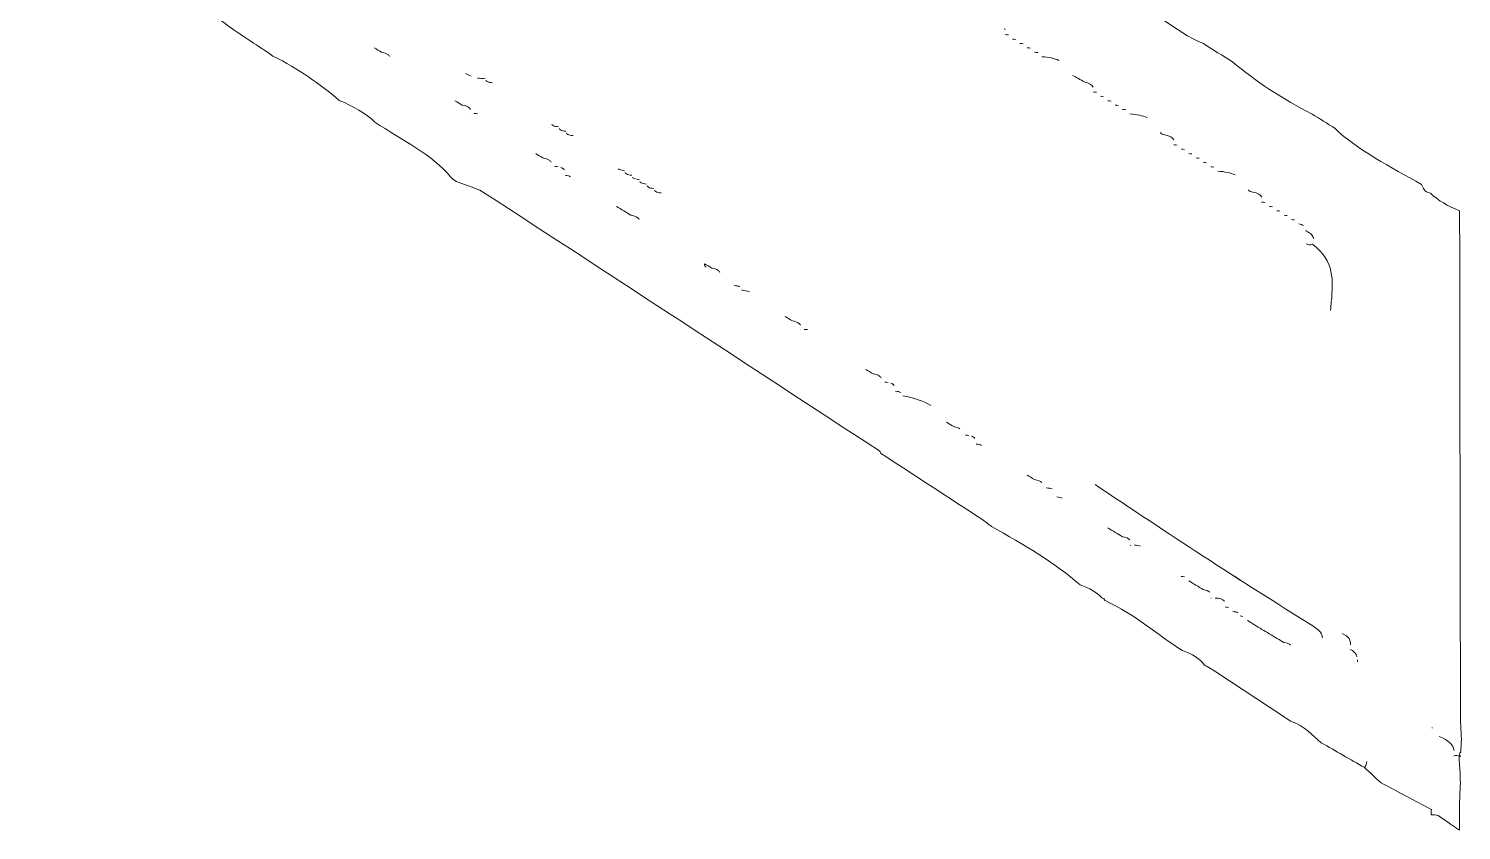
# Model space of a CAD drawing. Header units: inches. Extents: x -17.7 to 63.6, y -44.9 to 13.5.
# Drawn here: x 58.16 to 63.61, y -38.08 to -35.03 of the extents above; entities that cross this region are included whole.
import ezdxf

# ---------------------------------------------------------------- set-up
doc = ezdxf.new("R2010")
doc.units = ezdxf.units.IN
doc.header["$MEASUREMENT"] = 0
doc.layers.add('Capa 1', color=7, linetype='Continuous')

msp = doc.modelspace()

# ---------------------------------------------------------------- linework, layer by layer
at = {"layer": 'Capa 1', "lineweight": 0}
for points in [[(59.8364, -35.3565), (59.8367, -35.3567), (59.8367, -35.3567), (59.8364, -35.3565)], [(60.1436, -35.5576), (60.144, -35.5578), (60.144, -35.5578), (60.1436, -35.5576)], [(61.0934, -36.1776), (61.0937, -36.1779), (61.0937, -36.1779), (61.0934, -36.1776)], [(61.4007, -36.3788), (61.401, -36.379), (61.401, -36.379), (61.4007, -36.3788)], [(61.7079, -36.5799), (61.7083, -36.5801), (61.7083, -36.5801), (61.7079, -36.5799)], [(62.0152, -36.781), (62.0155, -36.7812), (62.0155, -36.7812), (62.0152, -36.781)], [(62.3504, -36.9988), (62.3507, -36.9991), (62.3507, -36.9991), (62.3504, -36.9988)], [(62.6577, -37.1999), (62.658, -37.2002), (62.658, -37.2002), (62.6577, -37.1999)]]:
    msp.add_lwpolyline(points, dxfattribs=at)
for points, knots in [([(63.6046, -35.7257), (63.559, -35.7086), (63.5219, -35.6862), (63.4933, -35.6589), (63.4665, -35.6539), (63.4672, -35.6386), (63.4594, -35.6264), (63.3433, -35.5583), (63.2157, -35.4966), (63.1298, -35.4119), (63.1008, -35.3938), (63.0718, -35.3757), (63.0428, -35.3577), (62.9274, -35.2993), (62.8274, -35.2324), (62.7395, -35.1589), (62.7025, -35.1359), (62.6656, -35.1128), (62.6286, -35.0898), (62.5145, -35.0404), (62.4431, -34.9675), (62.3491, -34.9071), (62.3026, -34.8786), (62.2561, -34.8501), (62.2096, -34.8216), (62.1255, -34.7656), (62.0413, -34.7095), (61.9572, -34.6534), (61.8865, -34.6216), (61.8272, -34.5838), (61.7849, -34.5368), (61.7124, -34.5038), (61.6535, -34.4628), (61.5968, -34.4206), (61.5029, -34.3794), (61.445, -34.3187), (61.368, -34.2682), (61.2993, -34.2326), (61.2292, -34.1978), (61.1809, -34.1505), (61.1048, -34.1005), (61.0287, -34.0505), (60.9526, -34.0004), (60.8896, -33.9763), (60.8428, -33.9437), (60.8119, -33.9028), (60.7191, -33.846), (60.6264, -33.7891), (60.5336, -33.7323), (60.4962, -33.7051), (60.4587, -33.678), (60.4213, -33.6508), (60.1002, -33.4438), (59.7791, -33.2368), (59.4578, -33.0299), (59.1628, -32.8398), (58.868, -32.6496), (58.5718, -32.4602), (58.5308, -32.434), (58.489, -32.4089), (58.4643, -32.3755), (58.3701, -32.3204), (58.276, -32.2653), (58.1819, -32.2102), (58.1086, -32.1505), (58.0945, -32.2239), (58.051, -32.2313), (58.0556, -32.2347), (58.0574, -32.2385), (58.0563, -32.2429), (58.0013, -32.2536), (57.9665, -32.2784), (57.935, -32.3055), (57.935, -32.3055), (57.935, -32.3055), (57.935, -32.3055), (57.9083, -32.3212), (57.8816, -32.3369), (57.8549, -32.3526), (57.8384, -32.3602), (57.8218, -32.3678), (57.8053, -32.3754), (57.7736, -32.402), (57.7419, -32.4286), (57.7102, -32.4552), (57.7566, -32.478), (57.8024, -32.5011), (57.8495, -32.5234), (57.8024, -32.5011), (57.7566, -32.478), (57.7102, -32.4552), (57.6844, -32.4673), (57.6586, -32.4795), (57.6327, -32.4916), (57.5573, -32.5417), (57.4819, -32.5917), (57.4064, -32.6418), (57.3416, -32.682), (57.2769, -32.7223), (57.2121, -32.7626), (57.1457, -32.8059), (57.0992, -32.86), (57.0158, -32.8942), (56.9518, -32.9336), (56.8878, -32.9731), (56.8238, -33.0125), (56.79, -33.0621), (56.7193, -33.0923), (56.657, -33.1269), (56.5629, -33.1887), (56.4688, -33.2505), (56.3747, -33.3124), (56.3457, -33.3394), (56.3097, -33.3624), (56.2639, -33.3795), (56.1706, -33.4523), (56.0727, -33.5225), (55.9553, -33.582), (55.9553, -33.582), (55.957, -33.5811), (55.957, -33.5811), (55.9474, -33.5866), (55.9377, -33.5921), (55.9281, -33.5976), (55.9107, -33.6089), (55.8933, -33.6201), (55.8759, -33.6313), (55.7755, -33.712), (55.6614, -33.7851), (55.5361, -33.8519), (55.5251, -33.862), (55.5141, -33.8721), (55.5031, -33.8822), (55.3735, -33.9656), (55.2438, -34.049), (55.1142, -34.1325), (54.981, -34.2198), (54.8478, -34.3071), (54.7146, -34.3945), (54.318, -34.651), (53.9197, -34.9067), (53.5258, -35.1647), (53.3978, -35.2486), (53.2754, -35.3354), (53.1345, -35.4118), (53.1244, -35.4417), (53.0876, -35.4587), (53.0494, -35.475), (53.0199, -35.4967), (52.9904, -35.5183), (52.9609, -35.54), (52.8805, -35.5674), (52.8544, -35.6238), (52.7867, -35.658), (52.7363, -35.6941), (52.6445, -35.7138), (52.6574, -35.7751), (52.6589, -35.8002), (52.6604, -35.8254), (52.6619, -35.8505), (52.6604, -35.9061), (52.6578, -35.9618), (52.6577, -36.0174), (52.6562, -36.635), (52.6551, -37.2526), (52.6539, -37.8702), (52.6544, -37.8814), (52.6548, -37.8926), (52.6553, -37.9039), (52.6575, -37.9123), (52.6597, -37.9207), (52.6619, -37.9291), (52.6702, -37.9289), (52.677, -37.9307), (52.6824, -37.9345), (52.6824, -37.9345), (52.6824, -37.9345), (52.6824, -37.9345), (52.677, -37.9307), (52.6702, -37.9289), (52.6619, -37.9292), (52.6622, -37.9536), (52.6625, -37.978), (52.6627, -38.0024), (52.6642, -38.0151), (52.6656, -38.0278), (52.6671, -38.0405), (52.6908, -38.0335), (52.6893, -38.0204), (52.6896, -38.0077), (52.6897, -38.0077), (52.6903, -38.0067), (52.6903, -38.0067), (52.7652, -37.9942), (52.8064, -37.9573), (52.8539, -37.9251), (52.8539, -37.9251), (52.8539, -37.9251), (52.8539, -37.9251), (52.887, -37.9062), (52.9201, -37.8873), (52.9535, -37.8684), (52.9757, -37.8526), (52.9981, -37.8367), (53.0205, -37.8208), (53.0241, -37.8113), (53.0273, -37.8017), (53.0303, -37.7921), (53.0273, -37.8017), (53.0241, -37.8113), (53.0205, -37.8208), (53.0596, -37.8033), (53.1091, -37.7906), (53.1049, -37.7535), (53.212, -37.692), (53.3229, -37.6326), (53.4255, -37.5685), (53.6469, -37.4302), (53.8641, -37.2895), (54.083, -37.1498), (54.1378, -37.1047), (54.2044, -37.0663), (54.2754, -37.0305), (54.3416, -36.9865), (54.4078, -36.9425), (54.4741, -36.8984), (54.5475, -36.8532), (54.6209, -36.8079), (54.6943, -36.7626), (54.7513, -36.7243), (54.8083, -36.686), (54.8653, -36.6477), (54.9381, -36.5909), (55.0242, -36.5418), (55.1133, -36.4945), (55.162, -36.4617), (55.2107, -36.429), (55.2594, -36.3962), (55.3392, -36.3331), (55.4348, -36.2792), (55.5323, -36.2263), (55.5701, -36.1935), (55.6157, -36.1653), (55.6697, -36.142), (55.7432, -36.0695), (55.8494, -36.015), (55.9513, -35.9582), (55.9878, -35.9356), (56.0243, -35.9131), (56.0608, -35.8906), (56.1505, -35.8163), (56.2534, -35.7495), (56.3717, -35.6912), (56.3898, -35.6689), (56.4187, -35.6528), (56.4535, -35.6401), (56.5531, -35.5605), (56.6637, -35.487), (56.7893, -35.4219), (56.8077, -35.4108), (56.8262, -35.3998), (56.8446, -35.3887), (56.9526, -35.3031), (57.0722, -35.224), (57.2097, -35.155), (57.2183, -35.1491), (57.227, -35.1432), (57.2357, -35.1373), (57.3614, -35.0509), (57.4801, -34.9605), (57.6268, -34.8859), (57.7305, -34.8133), (57.8343, -34.7407), (57.9381, -34.6681), (57.8991, -34.6138), (57.8289, -34.5798), (57.7489, -34.5775), (57.8289, -34.5798), (57.8991, -34.6138), (57.9381, -34.6681), (57.9561, -34.6584), (57.9741, -34.6488), (57.9921, -34.6391), (58, -34.6365), (58.0085, -34.6352), (58.0176, -34.6352), (58.0204, -34.6302), (58.0224, -34.6252), (58.0237, -34.6201), (58.032, -34.6149), (58.0403, -34.6097), (58.0486, -34.6045), (58.054, -34.5985), (58.0594, -34.5924), (58.0648, -34.5864), (58.0648, -34.5864), (58.0648, -34.5864), (58.0648, -34.5864), (58.0594, -34.5924), (58.054, -34.5985), (58.0486, -34.6045), (58.0574, -34.6027), (58.0662, -34.6009), (58.0751, -34.599), (58.0743, -34.5941), (58.0751, -34.5893), (58.0774, -34.5845), (58.0774, -34.5845), (58.0729, -34.5852), (58.0692, -34.5857), (58.0692, -34.5857), (58.0774, -34.5845), (58.0774, -34.5845), (58.0951, -34.5736), (58.1128, -34.5628), (58.1305, -34.5519), (58.2247, -34.5219), (58.2244, -34.5844), (58.269, -34.6029), (58.2704, -34.6083), (58.2722, -34.6137), (58.2744, -34.619), (58.2927, -34.6252), (58.3109, -34.6313), (58.3292, -34.6375), (58.3849, -34.6757), (58.4406, -34.7139), (58.4964, -34.7522), (58.5685, -34.7821), (58.6236, -34.821), (58.6649, -34.8672), (58.7581, -34.9144), (58.844, -34.9659), (58.9172, -35.0246), (58.9734, -35.0621), (59.0296, -35.0996), (59.0858, -35.137), (59.183, -35.1862), (59.2653, -35.2433), (59.3377, -35.3058), (59.3919, -35.3282), (59.439, -35.3549), (59.4742, -35.3886), (59.5742, -35.4559), (59.6945, -35.5121), (59.7617, -35.5973), (59.782, -35.623), (59.8522, -35.6327), (59.8881, -35.6561), (60.3916, -35.9834), (60.8932, -36.3117), (61.395, -36.6399), (61.3978, -36.6418), (61.3979, -36.6452), (61.3993, -36.6478), (61.528, -36.7318), (61.6568, -36.8157), (61.7855, -36.8996), (61.7977, -36.9088), (61.8099, -36.918), (61.8221, -36.9272), (61.9441, -36.9959), (62.0639, -37.0659), (62.1591, -37.1493), (62.1953, -37.1607), (62.2227, -37.1774), (62.2418, -37.1991), (62.2483, -37.1994), (62.2516, -37.2015), (62.2516, -37.2055), (62.2516, -37.2055), (62.2554, -37.2094), (62.2554, -37.2094), (62.3708, -37.2628), (62.4494, -37.3367), (62.5489, -37.3991), (62.5853, -37.4124), (62.6157, -37.4291), (62.6321, -37.4535), (62.6399, -37.4581), (62.6477, -37.4626), (62.6555, -37.4672), (62.6555, -37.4672), (62.6588, -37.4694), (62.6588, -37.4694), (62.7513, -37.5302), (62.8437, -37.5911), (62.9362, -37.6519), (62.9362, -37.6519), (62.9386, -37.6534), (62.9386, -37.6534), (62.9459, -37.6582), (62.9532, -37.663), (62.9606, -37.6678), (63.0172, -37.6862), (63.0402, -37.7219), (63.0777, -37.7501), (63.1326, -37.7816), (63.1876, -37.8131), (63.2426, -37.8445), (63.2474, -37.8368), (63.25, -37.8292), (63.2512, -37.8216), (63.25, -37.8292), (63.2474, -37.8368), (63.2426, -37.8445), (63.2636, -37.864), (63.2846, -37.8835), (63.3056, -37.903), (63.3694, -37.9367), (63.4331, -37.9703), (63.4968, -38.004), (63.4968, -38.004), (63.497, -38.0042), (63.497, -38.0042), (63.4966, -38.0108), (63.4962, -38.0175), (63.4958, -38.0242), (63.5049, -38.0243), (63.5138, -38.0253), (63.5224, -38.027), (63.5469, -38.0438), (63.5713, -38.0605), (63.6046, -38.0833), (63.6046, -38.0387), (63.6046, -38.0054), (63.6046, -37.972), (63.6055, -37.9493), (63.6064, -37.9265), (63.6073, -37.9038), (63.6067, -37.8866), (63.6061, -37.8694), (63.6056, -37.8522), (63.6056, -37.8522), (63.6056, -37.8522), (63.6056, -37.8522), (63.6044, -37.8344), (63.6032, -37.8167), (63.602, -37.799), (63.6019, -37.799), (63.6078, -37.8021), (63.6078, -37.8021), (63.6027, -37.7968), (63.603, -37.7915), (63.6089, -37.7864), (63.6096, -37.7696), (63.6104, -37.7529), (63.6111, -37.7361), (63.6099, -37.7026), (63.6078, -37.6692), (63.6077, -37.6357), (63.6065, -36.999), (63.6056, -36.3624), (63.6046, -35.7257)], [0, 0, 0, 0, 1, 1, 1, 2, 2, 2, 3, 3, 3, 4, 4, 4, 5, 5, 5, 6, 6, 6, 7, 7, 7, 8, 8, 8, 9, 9, 9, 10, 10, 10, 11, 11, 11, 12, 12, 12, 13, 13, 13, 14, 14, 14, 15, 15, 15, 16, 16, 16, 17, 17, 17, 18, 18, 18, 19, 19, 19, 20, 20, 20, 21, 21, 21, 22, 22, 22, 23, 23, 23, 24, 24, 24, 25, 25, 25, 26, 26, 26, 27, 27, 27, 28, 28, 28, 29, 29, 29, 30, 30, 30, 31, 31, 31, 32, 32, 32, 33, 33, 33, 34, 34, 34, 35, 35, 35, 36, 36, 36, 37, 37, 37, 38, 38, 38, 39, 39, 39, 40, 40, 40, 41, 41, 41, 42, 42, 42, 43, 43, 43, 44, 44, 44, 45, 45, 45, 46, 46, 46, 47, 47, 47, 48, 48, 48, 49, 49, 49, 50, 50, 50, 51, 51, 51, 52, 52, 52, 53, 53, 53, 54, 54, 54, 55, 55, 55, 56, 56, 56, 57, 57, 57, 58, 58, 58, 59, 59, 59, 60, 60, 60, 61, 61, 61, 62, 62, 62, 63, 63, 63, 64, 64, 64, 65, 65, 65, 66, 66, 66, 67, 67, 67, 68, 68, 68, 69, 69, 69, 70, 70, 70, 71, 71, 71, 72, 72, 72, 73, 73, 73, 74, 74, 74, 75, 75, 75, 76, 76, 76, 77, 77, 77, 78, 78, 78, 79, 79, 79, 80, 80, 80, 81, 81, 81, 82, 82, 82, 83, 83, 83, 84, 84, 84, 85, 85, 85, 86, 86, 86, 87, 87, 87, 88, 88, 88, 89, 89, 89, 90, 90, 90, 91, 91, 91, 92, 92, 92, 93, 93, 93, 94, 94, 94, 95, 95, 95, 96, 96, 96, 97, 97, 97, 98, 98, 98, 99, 99, 99, 100, 100, 100, 101, 101, 101, 102, 102, 102, 103, 103, 103, 104, 104, 104, 105, 105, 105, 106, 106, 106, 107, 107, 107, 108, 108, 108, 109, 109, 109, 110, 110, 110, 111, 111, 111, 112, 112, 112, 113, 113, 113, 114, 114, 114, 115, 115, 115, 116, 116, 116, 117, 117, 117, 118, 118, 118, 119, 119, 119, 120, 120, 120, 121, 121, 121, 122, 122, 122, 123, 123, 123, 124, 124, 124, 125, 125, 125, 126, 126, 126, 127, 127, 127, 128, 128, 128, 129, 129, 129, 130, 130, 130, 131, 131, 131, 132, 132, 132, 133, 133, 133, 134, 134, 134, 135, 135, 135, 136, 136, 136, 137, 137, 137, 138, 138, 138, 139, 139, 139, 140, 140, 140, 141, 141, 141, 142, 142, 142, 143, 143, 143, 144, 144, 144, 145, 145, 145, 146, 146, 146, 147, 147, 147, 148, 148, 148, 149, 149, 149, 150, 150, 150, 151, 151, 151, 151]), ([(61.8708, -35.0335), (61.8718, -35.0348), (61.8728, -35.0361), (61.8735, -35.0374), (61.8728, -35.0361), (61.8718, -35.0348), (61.8708, -35.0335)], [0, 0, 0, 0, 1, 1, 1, 2, 2, 2, 2]), ([(61.8744, -35.0556), (61.8744, -35.0556), (61.8742, -35.0555), (61.8742, -35.0555), (61.8742, -35.0555), (61.8744, -35.0556), (61.8744, -35.0556), (61.8788, -35.0558), (61.8827, -35.0562), (61.8861, -35.057), (61.8827, -35.0562), (61.8788, -35.0558), (61.8744, -35.0556)], [0, 0, 0, 0, 1, 1, 1, 2, 2, 2, 3, 3, 3, 4, 4, 4, 4]), ([(61.9024, -35.0724), (61.9024, -35.0724), (61.9024, -35.0724), (61.9024, -35.0724), (61.9068, -35.0726), (61.9107, -35.073), (61.914, -35.0738), (61.9107, -35.073), (61.9068, -35.0726), (61.9024, -35.0724)], [0, 0, 0, 0, 1, 1, 1, 2, 2, 2, 3, 3, 3, 3]), ([(59.4994, -35.1227), (59.4994, -35.1227), (59.4994, -35.1227), (59.4994, -35.1227), (59.4994, -35.1227), (59.4994, -35.1227), (59.4994, -35.1227), (59.4901, -35.1171), (59.4809, -35.1116), (59.4716, -35.106), (59.4716, -35.106), (59.4716, -35.106), (59.4716, -35.106), (59.4809, -35.1116), (59.4901, -35.1171), (59.4994, -35.1227), (59.5099, -35.1245), (59.5177, -35.1272), (59.5229, -35.1308), (59.5265, -35.1332), (59.5289, -35.1359), (59.5302, -35.139), (59.5289, -35.1359), (59.5265, -35.1332), (59.5229, -35.1308), (59.5177, -35.1272), (59.5099, -35.1245), (59.4994, -35.1227)], [0, 0, 0, 0, 1, 1, 1, 2, 2, 2, 3, 3, 3, 4, 4, 4, 5, 5, 5, 6, 6, 6, 7, 7, 7, 8, 8, 8, 9, 9, 9, 9]), ([(61.9303, -35.0892), (61.9303, -35.0892), (61.9303, -35.0892), (61.9303, -35.0892), (61.9347, -35.0893), (61.9386, -35.0898), (61.942, -35.0905), (61.9386, -35.0898), (61.9347, -35.0893), (61.9303, -35.0892)], [0, 0, 0, 0, 1, 1, 1, 2, 2, 2, 3, 3, 3, 3]), ([(61.9582, -35.1059), (61.9582, -35.1059), (61.9582, -35.1059), (61.9582, -35.1059), (61.9626, -35.1061), (61.9665, -35.1065), (61.9699, -35.1073), (61.9665, -35.1065), (61.9626, -35.1061), (61.9582, -35.1059)], [0, 0, 0, 0, 1, 1, 1, 2, 2, 2, 3, 3, 3, 3]), ([(61.9862, -35.1227), (61.9862, -35.1227), (61.9862, -35.1227), (61.9862, -35.1227), (61.9906, -35.1228), (61.9945, -35.1233), (61.9978, -35.124), (61.9945, -35.1233), (61.9906, -35.1228), (61.9862, -35.1227)], [0, 0, 0, 0, 1, 1, 1, 2, 2, 2, 3, 3, 3, 3]), ([(62.0138, -35.1395), (62.0138, -35.1395), (62.0138, -35.1395), (62.0138, -35.1395), (62.041, -35.141), (62.0622, -35.1459), (62.0789, -35.1536), (62.0622, -35.1459), (62.041, -35.141), (62.0138, -35.1395)], [0, 0, 0, 0, 1, 1, 1, 2, 2, 2, 3, 3, 3, 3]), ([(59.84, -35.2139), (59.8327, -35.2108), (59.8259, -35.2071), (59.8195, -35.2032), (59.8259, -35.2071), (59.8327, -35.2108), (59.84, -35.2139)], [0, 0, 0, 0, 1, 1, 1, 2, 2, 2, 2]), ([(59.8642, -35.2208), (59.873, -35.2222), (59.8828, -35.2227), (59.8937, -35.2217), (59.8937, -35.2217), (59.8937, -35.2217), (59.8937, -35.2217), (59.8828, -35.2227), (59.873, -35.2222), (59.8642, -35.2208)], [0, 0, 0, 0, 1, 1, 1, 2, 2, 2, 3, 3, 3, 3]), ([(59.9098, -35.2372), (59.9132, -35.238), (59.9171, -35.2385), (59.9215, -35.2386), (59.9215, -35.2386), (59.9217, -35.2385), (59.9217, -35.2385), (59.9217, -35.2385), (59.9215, -35.2386), (59.9215, -35.2386), (59.9171, -35.2385), (59.9132, -35.238), (59.9098, -35.2372), (59.903, -35.2357), (59.8983, -35.2329), (59.8958, -35.2288), (59.8983, -35.2329), (59.903, -35.2357), (59.9098, -35.2372)], [0, 0, 0, 0, 1, 1, 1, 2, 2, 2, 3, 3, 3, 4, 4, 4, 5, 5, 5, 6, 6, 6, 6]), ([(62.1752, -35.2356), (62.1603, -35.2272), (62.1454, -35.2189), (62.1306, -35.2106), (62.1454, -35.2189), (62.1603, -35.2272), (62.1752, -35.2355), (62.1934, -35.2398), (62.2043, -35.2465), (62.2087, -35.2553), (62.2043, -35.2465), (62.1934, -35.2399), (62.1752, -35.2356)], [0, 0, 0, 0, 1, 1, 1, 2, 2, 2, 3, 3, 3, 4, 4, 4, 4]), ([(62.2096, -35.2735), (62.2096, -35.2735), (62.2094, -35.2734), (62.2094, -35.2734), (62.2094, -35.2734), (62.2096, -35.2735), (62.2096, -35.2735), (62.214, -35.2736), (62.2179, -35.2741), (62.2213, -35.2749), (62.2179, -35.2741), (62.214, -35.2736), (62.2096, -35.2735)], [0, 0, 0, 0, 1, 1, 1, 2, 2, 2, 3, 3, 3, 4, 4, 4, 4]), ([(62.2376, -35.2903), (62.2376, -35.2903), (62.2376, -35.2903), (62.2376, -35.2903), (62.2413, -35.2904), (62.2446, -35.2909), (62.2476, -35.2914), (62.2446, -35.2909), (62.2413, -35.2904), (62.2376, -35.2903)], [0, 0, 0, 0, 1, 1, 1, 2, 2, 2, 3, 3, 3, 3]), ([(59.8066, -35.3238), (59.8066, -35.3238), (59.8066, -35.3238), (59.8066, -35.3238), (59.8066, -35.3238), (59.8066, -35.3238), (59.8066, -35.3238), (59.7974, -35.3182), (59.7881, -35.3127), (59.7789, -35.3071), (59.7789, -35.3071), (59.7789, -35.3071), (59.7789, -35.3071), (59.7881, -35.3127), (59.7974, -35.3182), (59.8066, -35.3238), (59.8171, -35.3256), (59.8249, -35.3283), (59.8302, -35.3319), (59.8337, -35.3343), (59.8361, -35.337), (59.8375, -35.3401), (59.8361, -35.337), (59.8337, -35.3343), (59.8302, -35.3319), (59.8249, -35.3283), (59.8171, -35.3256), (59.8066, -35.3238)], [0, 0, 0, 0, 1, 1, 1, 2, 2, 2, 3, 3, 3, 4, 4, 4, 5, 5, 5, 6, 6, 6, 7, 7, 7, 8, 8, 8, 9, 9, 9, 9]), ([(62.2655, -35.307), (62.2655, -35.307), (62.2655, -35.307), (62.2655, -35.307), (62.2699, -35.3072), (62.2738, -35.3076), (62.2772, -35.3084), (62.2738, -35.3076), (62.2699, -35.3072), (62.2655, -35.307)], [0, 0, 0, 0, 1, 1, 1, 2, 2, 2, 3, 3, 3, 3]), ([(62.2934, -35.3238), (62.2934, -35.3238), (62.2934, -35.3238), (62.2934, -35.3238), (62.2978, -35.3239), (62.3017, -35.3244), (62.3051, -35.3252), (62.3017, -35.3244), (62.2978, -35.3239), (62.2934, -35.3238)], [0, 0, 0, 0, 1, 1, 1, 2, 2, 2, 3, 3, 3, 3]), ([(62.3214, -35.3406), (62.3214, -35.3406), (62.3214, -35.3406), (62.3214, -35.3406), (62.3258, -35.3407), (62.3297, -35.3411), (62.333, -35.3419), (62.3297, -35.3411), (62.3258, -35.3407), (62.3214, -35.3406)], [0, 0, 0, 0, 1, 1, 1, 2, 2, 2, 3, 3, 3, 3]), ([(59.8643, -35.357), (59.8606, -35.3565), (59.8565, -35.3561), (59.8519, -35.3561), (59.8565, -35.3561), (59.8606, -35.3565), (59.8643, -35.357)], [0, 0, 0, 0, 1, 1, 1, 2, 2, 2, 2]), ([(60.1612, -35.4048), (60.1645, -35.4056), (60.1684, -35.4061), (60.1728, -35.4062), (60.1728, -35.4062), (60.1728, -35.4062), (60.1728, -35.4062), (60.1684, -35.4061), (60.1645, -35.4056), (60.1612, -35.4048), (60.1544, -35.4033), (60.1497, -35.4005), (60.1472, -35.3964), (60.1497, -35.4005), (60.1544, -35.4033), (60.1612, -35.4048)], [0, 0, 0, 0, 1, 1, 1, 2, 2, 2, 3, 3, 3, 4, 4, 4, 5, 5, 5, 5]), ([(62.349, -35.3574), (62.349, -35.3574), (62.349, -35.3574), (62.349, -35.3574), (62.3762, -35.3589), (62.3974, -35.3638), (62.4141, -35.3714), (62.3974, -35.3638), (62.3762, -35.3589), (62.349, -35.3574)], [0, 0, 0, 0, 1, 1, 1, 2, 2, 2, 3, 3, 3, 3]), ([(60.1891, -35.4216), (60.1823, -35.42), (60.1777, -35.4172), (60.1751, -35.4132), (60.1777, -35.4172), (60.1823, -35.42), (60.1891, -35.4216), (60.1925, -35.4224), (60.1964, -35.4228), (60.2007, -35.423), (60.2007, -35.423), (60.2007, -35.423), (60.2007, -35.423), (60.1964, -35.4228), (60.1925, -35.4224), (60.1891, -35.4216)], [0, 0, 0, 0, 1, 1, 1, 2, 2, 2, 3, 3, 3, 4, 4, 4, 5, 5, 5, 5]), ([(60.217, -35.4384), (60.2204, -35.4391), (60.2243, -35.4396), (60.2288, -35.4397), (60.2288, -35.4397), (60.2289, -35.4396), (60.2289, -35.4396), (60.2289, -35.4396), (60.2288, -35.4397), (60.2288, -35.4397), (60.2243, -35.4396), (60.2204, -35.4391), (60.217, -35.4384), (60.2103, -35.4368), (60.2056, -35.434), (60.203, -35.4299), (60.2056, -35.434), (60.2103, -35.4368), (60.217, -35.4384)], [0, 0, 0, 0, 1, 1, 1, 2, 2, 2, 3, 3, 3, 4, 4, 4, 5, 5, 5, 6, 6, 6, 6]), ([(62.4825, -35.4367), (62.4741, -35.4359), (62.4685, -35.4332), (62.4658, -35.4285), (62.4685, -35.4332), (62.4741, -35.4359), (62.4824, -35.4367), (62.5006, -35.4409), (62.5116, -35.4476), (62.5159, -35.4564), (62.5116, -35.4476), (62.5006, -35.441), (62.4825, -35.4367)], [0, 0, 0, 0, 1, 1, 1, 2, 2, 2, 3, 3, 3, 4, 4, 4, 4]), ([(60.1139, -35.5249), (60.1139, -35.5249), (60.1139, -35.5249), (60.1139, -35.5249), (60.1139, -35.5249), (60.1139, -35.5249), (60.1139, -35.5249), (60.1046, -35.5193), (60.0954, -35.5138), (60.0862, -35.5082), (60.0862, -35.5082), (60.0862, -35.5082), (60.0862, -35.5082), (60.0862, -35.5082), (60.0862, -35.5082), (60.0862, -35.5082), (60.0954, -35.5138), (60.1046, -35.5193), (60.1139, -35.5249), (60.1244, -35.5267), (60.1322, -35.5294), (60.1375, -35.533), (60.141, -35.5354), (60.1434, -35.5381), (60.1447, -35.5413), (60.1434, -35.5381), (60.141, -35.5354), (60.1375, -35.533), (60.1322, -35.5294), (60.1244, -35.5267), (60.1139, -35.5249)], [0, 0, 0, 0, 1, 1, 1, 2, 2, 2, 3, 3, 3, 4, 4, 4, 5, 5, 5, 6, 6, 6, 7, 7, 7, 8, 8, 8, 9, 9, 9, 10, 10, 10, 10]), ([(62.5168, -35.4746), (62.5168, -35.4746), (62.5167, -35.4745), (62.5167, -35.4745), (62.5167, -35.4745), (62.5168, -35.4746), (62.5168, -35.4746), (62.5213, -35.4748), (62.5252, -35.4752), (62.5286, -35.476), (62.5252, -35.4752), (62.5213, -35.4748), (62.5168, -35.4746)], [0, 0, 0, 0, 1, 1, 1, 2, 2, 2, 3, 3, 3, 4, 4, 4, 4]), ([(62.5449, -35.4914), (62.5449, -35.4914), (62.5449, -35.4914), (62.5449, -35.4914), (62.5492, -35.4915), (62.5531, -35.492), (62.5565, -35.4927), (62.5531, -35.492), (62.5492, -35.4915), (62.5449, -35.4914)], [0, 0, 0, 0, 1, 1, 1, 2, 2, 2, 3, 3, 3, 3]), ([(62.5728, -35.5081), (62.5728, -35.5081), (62.5728, -35.5081), (62.5728, -35.5081), (62.5772, -35.5083), (62.5811, -35.5087), (62.5844, -35.5095), (62.5811, -35.5087), (62.5772, -35.5083), (62.5728, -35.5081)], [0, 0, 0, 0, 1, 1, 1, 2, 2, 2, 3, 3, 3, 3]), ([(60.1716, -35.5582), (60.1679, -35.5576), (60.1637, -35.5573), (60.1591, -35.5572), (60.1637, -35.5573), (60.1679, -35.5576), (60.1716, -35.5582)], [0, 0, 0, 0, 1, 1, 1, 2, 2, 2, 2]), ([(60.1946, -35.5695), (60.1917, -35.5657), (60.1874, -35.5627), (60.1816, -35.5606), (60.1874, -35.5627), (60.1917, -35.5657), (60.1946, -35.5695)], [0, 0, 0, 0, 1, 1, 1, 2, 2, 2, 2]), ([(60.4242, -35.5739), (60.4242, -35.5739), (60.4242, -35.5739), (60.4242, -35.5739), (60.4131, -35.5722), (60.4051, -35.5696), (60.3999, -35.566), (60.4051, -35.5696), (60.4131, -35.5722), (60.4242, -35.5739)], [0, 0, 0, 0, 1, 1, 1, 2, 2, 2, 3, 3, 3, 3]), ([(62.6007, -35.5249), (62.6007, -35.5249), (62.6007, -35.5249), (62.6007, -35.5249), (62.6051, -35.525), (62.609, -35.5255), (62.6124, -35.5263), (62.609, -35.5255), (62.6051, -35.525), (62.6007, -35.5249)], [0, 0, 0, 0, 1, 1, 1, 2, 2, 2, 3, 3, 3, 3]), ([(62.6286, -35.5417), (62.6286, -35.5417), (62.6286, -35.5417), (62.6286, -35.5417), (62.633, -35.5418), (62.6369, -35.5423), (62.6403, -35.543), (62.6369, -35.5423), (62.633, -35.5418), (62.6286, -35.5417)], [0, 0, 0, 0, 1, 1, 1, 2, 2, 2, 3, 3, 3, 3]), ([(62.6566, -35.5584), (62.6566, -35.5584), (62.6566, -35.5584), (62.6566, -35.5584), (62.661, -35.5586), (62.6649, -35.559), (62.6682, -35.5598), (62.6649, -35.559), (62.661, -35.5586), (62.6566, -35.5584)], [0, 0, 0, 0, 1, 1, 1, 2, 2, 2, 3, 3, 3, 3]), ([(60.1992, -35.5914), (60.2079, -35.5918), (60.2146, -35.5934), (60.2193, -35.5962), (60.2146, -35.5934), (60.2079, -35.5918), (60.1992, -35.5915), (60.1992, -35.5914), (60.1992, -35.5915), (60.1992, -35.5914)], [0, 0, 0, 0, 1, 1, 1, 2, 2, 2, 3, 3, 3, 3]), ([(60.4405, -35.5892), (60.4439, -35.59), (60.4478, -35.5904), (60.4522, -35.5905), (60.4522, -35.5905), (60.4522, -35.5905), (60.4522, -35.5905), (60.4478, -35.5904), (60.4439, -35.59), (60.4405, -35.5892), (60.4337, -35.5876), (60.4291, -35.5848), (60.4265, -35.5808), (60.4291, -35.5848), (60.4337, -35.5876), (60.4405, -35.5892)], [0, 0, 0, 0, 1, 1, 1, 2, 2, 2, 3, 3, 3, 4, 4, 4, 5, 5, 5, 5]), ([(60.4657, -35.6049), (60.4606, -35.6033), (60.4566, -35.601), (60.4544, -35.5975), (60.4566, -35.601), (60.4606, -35.6033), (60.4657, -35.6049)], [0, 0, 0, 0, 1, 1, 1, 2, 2, 2, 2]), ([(60.4801, -35.6073), (60.4801, -35.6073), (60.4801, -35.6073), (60.4801, -35.6073), (60.4763, -35.6072), (60.4731, -35.6067), (60.4701, -35.6061), (60.4731, -35.6067), (60.4763, -35.6072), (60.4801, -35.6073)], [0, 0, 0, 0, 1, 1, 1, 2, 2, 2, 3, 3, 3, 3]), ([(60.4964, -35.6227), (60.4997, -35.6235), (60.5036, -35.6239), (60.508, -35.6241), (60.508, -35.6241), (60.508, -35.6241), (60.508, -35.6241), (60.5036, -35.6239), (60.4997, -35.6235), (60.4964, -35.6227), (60.4896, -35.6212), (60.4849, -35.6184), (60.4824, -35.6143), (60.4849, -35.6184), (60.4896, -35.6212), (60.4964, -35.6227)], [0, 0, 0, 0, 1, 1, 1, 2, 2, 2, 3, 3, 3, 4, 4, 4, 5, 5, 5, 5]), ([(62.6842, -35.5753), (62.6842, -35.5753), (62.6842, -35.5753), (62.6842, -35.5753), (62.7114, -35.5767), (62.7326, -35.5817), (62.7493, -35.5893), (62.7326, -35.5817), (62.7114, -35.5767), (62.6842, -35.5753)], [0, 0, 0, 0, 1, 1, 1, 2, 2, 2, 3, 3, 3, 3]), ([(60.5243, -35.6395), (60.5175, -35.6379), (60.5129, -35.6351), (60.5103, -35.6311), (60.5129, -35.6351), (60.5175, -35.6379), (60.5243, -35.6395), (60.5277, -35.6402), (60.5316, -35.6407), (60.5359, -35.6408), (60.5359, -35.6408), (60.5359, -35.6408), (60.5359, -35.6408), (60.5316, -35.6407), (60.5277, -35.6402), (60.5243, -35.6395)], [0, 0, 0, 0, 1, 1, 1, 2, 2, 2, 3, 3, 3, 4, 4, 4, 5, 5, 5, 5]), ([(60.5522, -35.6562), (60.5556, -35.657), (60.5595, -35.6575), (60.564, -35.6576), (60.564, -35.6576), (60.5641, -35.6575), (60.5641, -35.6575), (60.5641, -35.6575), (60.564, -35.6576), (60.564, -35.6576), (60.5595, -35.6575), (60.5556, -35.657), (60.5522, -35.6562), (60.5455, -35.6547), (60.5408, -35.6519), (60.5382, -35.6478), (60.5408, -35.6519), (60.5455, -35.6547), (60.5522, -35.6562)], [0, 0, 0, 0, 1, 1, 1, 2, 2, 2, 3, 3, 3, 4, 4, 4, 5, 5, 5, 6, 6, 6, 6]), ([(62.8177, -35.6546), (62.8093, -35.6538), (62.8037, -35.6511), (62.801, -35.6463), (62.8037, -35.6511), (62.8093, -35.6538), (62.8176, -35.6545), (62.8358, -35.6588), (62.8468, -35.6654), (62.8511, -35.6742), (62.8468, -35.6655), (62.8358, -35.6588), (62.8177, -35.6546)], [0, 0, 0, 0, 1, 1, 1, 2, 2, 2, 3, 3, 3, 4, 4, 4, 4]), ([(60.3934, -35.7093), (60.3934, -35.7094), (60.3934, -35.7094), (60.3934, -35.7094), (60.3934, -35.7094), (60.3934, -35.7093), (60.3934, -35.7093), (60.4029, -35.715), (60.4123, -35.7207), (60.4217, -35.7263), (60.4123, -35.7207), (60.4029, -35.715), (60.3934, -35.7093)], [0, 0, 0, 0, 1, 1, 1, 2, 2, 2, 3, 3, 3, 4, 4, 4, 4]), ([(60.4491, -35.7427), (60.4491, -35.7427), (60.4491, -35.7427), (60.4491, -35.7427), (60.4491, -35.7427), (60.4491, -35.7427), (60.4491, -35.7427), (60.44, -35.7373), (60.4309, -35.7318), (60.4217, -35.7263), (60.4217, -35.7263), (60.4217, -35.7263), (60.4217, -35.7263), (60.4309, -35.7318), (60.44, -35.7373), (60.4491, -35.7427), (60.4596, -35.7446), (60.4674, -35.7473), (60.4727, -35.7509), (60.4762, -35.7533), (60.4786, -35.756), (60.4799, -35.7591), (60.4786, -35.756), (60.4762, -35.7533), (60.4727, -35.7509), (60.4674, -35.7473), (60.4596, -35.7446), (60.4491, -35.7427)], [0, 0, 0, 0, 1, 1, 1, 2, 2, 2, 3, 3, 3, 4, 4, 4, 5, 5, 5, 6, 6, 6, 7, 7, 7, 8, 8, 8, 9, 9, 9, 9]), ([(62.852, -35.6925), (62.852, -35.6925), (62.8519, -35.6924), (62.8519, -35.6924), (62.8519, -35.6924), (62.852, -35.6925), (62.852, -35.6925), (62.8565, -35.6926), (62.8604, -35.6931), (62.8638, -35.6939), (62.8604, -35.6931), (62.8565, -35.6926), (62.852, -35.6925)], [0, 0, 0, 0, 1, 1, 1, 2, 2, 2, 3, 3, 3, 4, 4, 4, 4]), ([(62.8801, -35.7092), (62.8801, -35.7092), (62.8801, -35.7092), (62.8801, -35.7092), (62.8844, -35.7094), (62.8883, -35.7098), (62.8917, -35.7106), (62.8883, -35.7098), (62.8844, -35.7094), (62.8801, -35.7092)], [0, 0, 0, 0, 1, 1, 1, 2, 2, 2, 3, 3, 3, 3]), ([(62.908, -35.726), (62.908, -35.726), (62.908, -35.726), (62.908, -35.726), (62.9124, -35.7262), (62.9163, -35.7266), (62.9196, -35.7274), (62.9163, -35.7266), (62.9124, -35.7262), (62.908, -35.726)], [0, 0, 0, 0, 1, 1, 1, 2, 2, 2, 3, 3, 3, 3]), ([(62.9359, -35.7428), (62.9359, -35.7428), (62.9359, -35.7428), (62.9359, -35.7428), (62.9403, -35.7429), (62.9442, -35.7434), (62.9476, -35.7441), (62.9442, -35.7434), (62.9403, -35.7429), (62.9359, -35.7428)], [0, 0, 0, 0, 1, 1, 1, 2, 2, 2, 3, 3, 3, 3]), ([(62.9638, -35.7595), (62.9638, -35.7595), (62.9638, -35.7595), (62.9638, -35.7595), (62.9682, -35.7597), (62.9721, -35.7601), (62.9755, -35.7609), (62.9721, -35.7601), (62.9682, -35.7597), (62.9638, -35.7595)], [0, 0, 0, 0, 1, 1, 1, 2, 2, 2, 3, 3, 3, 3]), ([(62.9918, -35.7761), (62.9998, -35.7774), (63.0057, -35.7795), (63.0099, -35.7823), (63.0057, -35.7795), (62.9998, -35.7774), (62.9918, -35.7761), (62.9918, -35.7761), (62.9918, -35.7761), (62.9918, -35.7761)], [0, 0, 0, 0, 1, 1, 1, 2, 2, 2, 3, 3, 3, 3]), ([(63.0195, -35.8009), (63.0195, -35.8009), (63.0199, -35.8029), (63.0199, -35.8029), (63.0199, -35.8026), (63.0195, -35.8009), (63.0195, -35.8009)], [0, 0, 0, 0, 1, 1, 1, 2, 2, 2, 2]), ([(63.02, -35.803), (63.02, -35.803), (63.0199, -35.8029), (63.0199, -35.8029), (63.0376, -35.8113), (63.0465, -35.8211), (63.0484, -35.8322), (63.0465, -35.8211), (63.0376, -35.8113), (63.02, -35.803)], [0, 0, 0, 0, 1, 1, 1, 2, 2, 2, 3, 3, 3, 3]), ([(63.0487, -35.8393), (63.0487, -35.8392), (63.0487, -35.8391), (63.0487, -35.839), (63.0487, -35.8391), (63.0487, -35.8392), (63.0487, -35.8393)], [0, 0, 0, 0, 1, 1, 1, 2, 2, 2, 2]), ([(63.0206, -35.8518), (63.0206, -35.8518), (63.0206, -35.8518), (63.0206, -35.8518), (63.0279, -35.8554), (63.0358, -35.8561), (63.0444, -35.8538), (63.0444, -35.8538), (63.0444, -35.8538), (63.0444, -35.8538), (63.0358, -35.8561), (63.0279, -35.8554), (63.0206, -35.8518)], [0, 0, 0, 0, 1, 1, 1, 2, 2, 2, 3, 3, 3, 4, 4, 4, 4]), ([(63.1161, -36.067), (63.1227, -35.9933), (63.1292, -35.9184), (63.0448, -35.8528), (63.0448, -35.8528), (63.0448, -35.8528), (63.0449, -35.8528), (63.1292, -35.9184), (63.1227, -35.9933), (63.1161, -36.067)], [0, 0, 0, 0, 1, 1, 1, 2, 2, 2, 3, 3, 3, 3]), ([(60.7287, -35.9275), (60.7287, -35.9275), (60.7287, -35.9275), (60.7287, -35.9275), (60.7283, -35.9333), (60.7304, -35.9376), (60.735, -35.9404), (60.7304, -35.9376), (60.7283, -35.9333), (60.7287, -35.9275)], [0, 0, 0, 0, 1, 1, 1, 2, 2, 2, 3, 3, 3, 3]), ([(60.7564, -35.9438), (60.7564, -35.9438), (60.7564, -35.9438), (60.7564, -35.9438), (60.7564, -35.9438), (60.7564, -35.9438), (60.7564, -35.9438), (60.7471, -35.9383), (60.7379, -35.9328), (60.7286, -35.9272), (60.7286, -35.9272), (60.7286, -35.9272), (60.7286, -35.9272), (60.7286, -35.9272), (60.7286, -35.9272), (60.7286, -35.9272), (60.7379, -35.9328), (60.7471, -35.9383), (60.7564, -35.9438), (60.7669, -35.9457), (60.7747, -35.9484), (60.7799, -35.952), (60.7835, -35.9544), (60.7859, -35.9571), (60.7872, -35.9602), (60.7859, -35.9571), (60.7835, -35.9544), (60.7799, -35.952), (60.7747, -35.9484), (60.7669, -35.9457), (60.7564, -35.9438)], [0, 0, 0, 0, 1, 1, 1, 2, 2, 2, 3, 3, 3, 4, 4, 4, 5, 5, 5, 6, 6, 6, 7, 7, 7, 8, 8, 8, 9, 9, 9, 10, 10, 10, 10]), ([(60.8417, -36.0104), (60.8504, -36.0108), (60.8571, -36.0124), (60.8618, -36.0152), (60.8571, -36.0124), (60.8504, -36.0108), (60.8417, -36.0104), (60.8417, -36.0104), (60.8417, -36.0104), (60.8417, -36.0104)], [0, 0, 0, 0, 1, 1, 1, 2, 2, 2, 3, 3, 3, 3]), ([(60.8697, -36.0273), (60.8697, -36.0273), (60.8697, -36.0273), (60.8697, -36.0273), (60.8802, -36.0293), (60.8904, -36.0315), (60.9, -36.034), (60.8904, -36.0315), (60.8802, -36.0293), (60.8697, -36.0273)], [0, 0, 0, 0, 1, 1, 1, 2, 2, 2, 3, 3, 3, 3]), ([(63.1132, -36.1054), (63.1138, -36.0935), (63.1148, -36.0816), (63.1159, -36.0696), (63.1148, -36.0816), (63.1138, -36.0935), (63.1132, -36.1054)], [0, 0, 0, 0, 1, 1, 1, 2, 2, 2, 2]), ([(61.0636, -36.145), (61.0636, -36.145), (61.0636, -36.145), (61.0636, -36.145), (61.0636, -36.145), (61.0636, -36.145), (61.0636, -36.145), (61.0544, -36.1394), (61.0451, -36.1339), (61.0359, -36.1283), (61.0359, -36.1283), (61.0359, -36.1283), (61.0359, -36.1283), (61.0451, -36.1339), (61.0544, -36.1394), (61.0636, -36.145), (61.0741, -36.1468), (61.0819, -36.1495), (61.0872, -36.1531), (61.0907, -36.1555), (61.0931, -36.1582), (61.0945, -36.1613), (61.0931, -36.1582), (61.0907, -36.1555), (61.0872, -36.1531), (61.0819, -36.1495), (61.0741, -36.1468), (61.0636, -36.145)], [0, 0, 0, 0, 1, 1, 1, 2, 2, 2, 3, 3, 3, 4, 4, 4, 5, 5, 5, 6, 6, 6, 7, 7, 7, 8, 8, 8, 9, 9, 9, 9]), ([(61.1213, -36.1782), (61.1176, -36.1777), (61.1135, -36.1773), (61.1089, -36.1773), (61.1135, -36.1773), (61.1176, -36.1777), (61.1213, -36.1782)], [0, 0, 0, 0, 1, 1, 1, 2, 2, 2, 2]), ([(61.3709, -36.3461), (61.3709, -36.3461), (61.3709, -36.3461), (61.3709, -36.3461), (61.3709, -36.3461), (61.3709, -36.3461), (61.3709, -36.3461), (61.3617, -36.3405), (61.3524, -36.335), (61.3432, -36.3294), (61.3432, -36.3294), (61.3432, -36.3294), (61.3432, -36.3294), (61.3432, -36.3294), (61.3432, -36.3294), (61.3432, -36.3294), (61.3524, -36.335), (61.3617, -36.3405), (61.3709, -36.3461), (61.3814, -36.3479), (61.3892, -36.3506), (61.3945, -36.3542), (61.398, -36.3566), (61.4004, -36.3593), (61.4017, -36.3624), (61.4004, -36.3593), (61.398, -36.3566), (61.3945, -36.3542), (61.3892, -36.3506), (61.3814, -36.3479), (61.3709, -36.3461)], [0, 0, 0, 0, 1, 1, 1, 2, 2, 2, 3, 3, 3, 4, 4, 4, 5, 5, 5, 6, 6, 6, 7, 7, 7, 8, 8, 8, 9, 9, 9, 10, 10, 10, 10]), ([(61.4286, -36.3793), (61.4249, -36.3788), (61.4207, -36.3784), (61.4161, -36.3784), (61.4207, -36.3784), (61.4249, -36.3788), (61.4286, -36.3793)], [0, 0, 0, 0, 1, 1, 1, 2, 2, 2, 2]), ([(61.4516, -36.3907), (61.4487, -36.3869), (61.4444, -36.3839), (61.4386, -36.3818), (61.4444, -36.3839), (61.4487, -36.3869), (61.4516, -36.3907)], [0, 0, 0, 0, 1, 1, 1, 2, 2, 2, 2]), ([(61.4562, -36.4126), (61.4649, -36.413), (61.4716, -36.4146), (61.4763, -36.4174), (61.4716, -36.4146), (61.4649, -36.413), (61.4562, -36.4126), (61.4562, -36.4126), (61.4562, -36.4126), (61.4562, -36.4126)], [0, 0, 0, 0, 1, 1, 1, 2, 2, 2, 3, 3, 3, 3]), ([(61.4842, -36.4295), (61.4842, -36.4295), (61.4842, -36.4295), (61.4842, -36.4295), (61.5268, -36.4375), (61.5624, -36.4497), (61.5903, -36.4665), (61.5624, -36.4497), (61.5268, -36.4375), (61.4842, -36.4295)], [0, 0, 0, 0, 1, 1, 1, 2, 2, 2, 3, 3, 3, 3]), ([(61.6782, -36.5472), (61.6782, -36.5472), (61.6782, -36.5472), (61.6782, -36.5472), (61.6782, -36.5472), (61.6782, -36.5472), (61.6782, -36.5472), (61.6689, -36.5416), (61.6597, -36.5361), (61.6504, -36.5305), (61.6504, -36.5305), (61.6504, -36.5305), (61.6504, -36.5305), (61.6504, -36.5305), (61.6504, -36.5305), (61.6504, -36.5305), (61.6597, -36.5361), (61.6689, -36.5416), (61.6782, -36.5472), (61.6887, -36.549), (61.6965, -36.5517), (61.7017, -36.5553), (61.6965, -36.5517), (61.6887, -36.549), (61.6782, -36.5472)], [0, 0, 0, 0, 1, 1, 1, 2, 2, 2, 3, 3, 3, 4, 4, 4, 5, 5, 5, 6, 6, 6, 7, 7, 7, 8, 8, 8, 8]), ([(61.7359, -36.5805), (61.7321, -36.5799), (61.728, -36.5795), (61.7234, -36.5795), (61.728, -36.5795), (61.7321, -36.5799), (61.7359, -36.5805)], [0, 0, 0, 0, 1, 1, 1, 2, 2, 2, 2]), ([(61.7589, -36.5918), (61.7559, -36.588), (61.7517, -36.585), (61.7458, -36.5829), (61.7517, -36.585), (61.7559, -36.588), (61.7589, -36.5918)], [0, 0, 0, 0, 1, 1, 1, 2, 2, 2, 2]), ([(61.7635, -36.6137), (61.7722, -36.6141), (61.7789, -36.6157), (61.7836, -36.6185), (61.7789, -36.6157), (61.7722, -36.6141), (61.7635, -36.6138), (61.7635, -36.6137), (61.7635, -36.6138), (61.7635, -36.6137)], [0, 0, 0, 0, 1, 1, 1, 2, 2, 2, 3, 3, 3, 3]), ([(61.9854, -36.7483), (61.9854, -36.7483), (61.9854, -36.7483), (61.9854, -36.7483), (61.9854, -36.7483), (61.9854, -36.7483), (61.9854, -36.7483), (61.9762, -36.7427), (61.9669, -36.7372), (61.9577, -36.7316), (61.9577, -36.7316), (61.9577, -36.7316), (61.9577, -36.7316), (61.9577, -36.7316), (61.9577, -36.7316), (61.9577, -36.7316), (61.9669, -36.7372), (61.9762, -36.7427), (61.9854, -36.7483), (61.9994, -36.7507), (62.0087, -36.7548), (62.0135, -36.7603), (62.0087, -36.7548), (61.9994, -36.7507), (61.9854, -36.7483)], [0, 0, 0, 0, 1, 1, 1, 2, 2, 2, 3, 3, 3, 4, 4, 4, 5, 5, 5, 6, 6, 6, 7, 7, 7, 8, 8, 8, 8]), ([(62.2164, -36.7679), (62.49, -36.9501), (62.7635, -37.1322), (63.05, -37.3071), (63.05, -37.3071), (63.05, -37.3072), (63.05, -37.3072), (62.7635, -37.1322), (62.49, -36.9501), (62.2164, -36.7679)], [0, 0, 0, 0, 1, 1, 1, 2, 2, 2, 3, 3, 3, 3]), ([(62.0531, -36.784), (62.0473, -36.7819), (62.0398, -36.7807), (62.0307, -36.7806), (62.0398, -36.7807), (62.0473, -36.7819), (62.0531, -36.784)], [0, 0, 0, 0, 1, 1, 1, 2, 2, 2, 2]), ([(62.0707, -36.8149), (62.0795, -36.8152), (62.0862, -36.8168), (62.0908, -36.8196), (62.0862, -36.8168), (62.0795, -36.8152), (62.0707, -36.8149), (62.0707, -36.8149), (62.0707, -36.8149), (62.0707, -36.8149)], [0, 0, 0, 0, 1, 1, 1, 2, 2, 2, 3, 3, 3, 3]), ([(62.265, -36.9328), (62.265, -36.9328), (62.265, -36.9328), (62.265, -36.9328), (62.265, -36.9328), (62.265, -36.9327), (62.265, -36.9327), (62.2744, -36.9384), (62.2838, -36.9441), (62.2933, -36.9497), (62.2838, -36.9441), (62.2744, -36.9384), (62.265, -36.9328)], [0, 0, 0, 0, 1, 1, 1, 2, 2, 2, 3, 3, 3, 4, 4, 4, 4]), ([(62.3206, -36.9661), (62.3206, -36.9661), (62.3206, -36.9661), (62.3206, -36.9661), (62.3206, -36.9661), (62.3206, -36.9661), (62.3206, -36.9661), (62.3115, -36.9607), (62.3024, -36.9552), (62.2933, -36.9497), (62.2933, -36.9497), (62.2933, -36.9497), (62.2933, -36.9497), (62.3024, -36.9552), (62.3115, -36.9607), (62.3206, -36.9661), (62.3346, -36.9686), (62.3439, -36.9726), (62.3487, -36.9781), (62.3439, -36.9726), (62.3346, -36.9686), (62.3206, -36.9661)], [0, 0, 0, 0, 1, 1, 1, 2, 2, 2, 3, 3, 3, 4, 4, 4, 5, 5, 5, 6, 6, 6, 7, 7, 7, 7]), ([(62.3883, -37.0019), (62.3825, -36.9998), (62.3751, -36.9986), (62.3659, -36.9985), (62.3751, -36.9986), (62.3825, -36.9998), (62.3883, -37.0019)], [0, 0, 0, 0, 1, 1, 1, 2, 2, 2, 2]), ([(62.5447, -37.1171), (62.5447, -37.1171), (62.5448, -37.117), (62.5448, -37.117), (62.5492, -37.1171), (62.5531, -37.1176), (62.5565, -37.1184), (62.5531, -37.1176), (62.5492, -37.1171), (62.5448, -37.117), (62.5448, -37.117), (62.5447, -37.1171), (62.5447, -37.1171)], [0, 0, 0, 0, 1, 1, 1, 2, 2, 2, 3, 3, 3, 4, 4, 4, 4]), ([(62.5728, -37.1338), (62.5728, -37.1338), (62.5728, -37.1338), (62.5728, -37.1338), (62.5819, -37.1394), (62.591, -37.145), (62.6002, -37.1506), (62.6002, -37.1506), (62.6002, -37.1506), (62.6002, -37.1506), (62.591, -37.145), (62.5819, -37.1394), (62.5728, -37.1338)], [0, 0, 0, 0, 1, 1, 1, 2, 2, 2, 3, 3, 3, 4, 4, 4, 4]), ([(62.6279, -37.1673), (62.6279, -37.1673), (62.6279, -37.1673), (62.6279, -37.1673), (62.6279, -37.1673), (62.6279, -37.1673), (62.6279, -37.1673), (62.6187, -37.1617), (62.6094, -37.1562), (62.6002, -37.1506), (62.6002, -37.1506), (62.6002, -37.1506), (62.6002, -37.1506), (62.6094, -37.1562), (62.6187, -37.1617), (62.6279, -37.1673), (62.6401, -37.1694), (62.6485, -37.1728), (62.6537, -37.1773), (62.6485, -37.1728), (62.6401, -37.1694), (62.6279, -37.1673)], [0, 0, 0, 0, 1, 1, 1, 2, 2, 2, 3, 3, 3, 4, 4, 4, 5, 5, 5, 6, 6, 6, 7, 7, 7, 7]), ([(62.6731, -37.1996), (62.6915, -37.1998), (62.7028, -37.2043), (62.7086, -37.2119), (62.7028, -37.2043), (62.6915, -37.1998), (62.6731, -37.1996)], [0, 0, 0, 0, 1, 1, 1, 2, 2, 2, 2]), ([(62.7132, -37.2338), (62.7175, -37.2341), (62.7213, -37.2345), (62.7246, -37.2353), (62.7213, -37.2345), (62.7175, -37.2341), (62.7132, -37.2338), (62.7132, -37.2338), (62.7132, -37.2338), (62.7132, -37.2338)], [0, 0, 0, 0, 1, 1, 1, 2, 2, 2, 3, 3, 3, 3]), ([(62.7404, -37.2511), (62.7404, -37.2511), (62.7404, -37.2511), (62.7404, -37.2511), (62.7492, -37.2513), (62.756, -37.2529), (62.7606, -37.2557), (62.756, -37.2529), (62.7492, -37.2513), (62.7404, -37.2511)], [0, 0, 0, 0, 1, 1, 1, 2, 2, 2, 3, 3, 3, 3]), ([(62.7683, -37.2678), (62.7683, -37.2678), (62.7683, -37.2678), (62.7683, -37.2678), (62.7724, -37.268), (62.776, -37.2684), (62.7791, -37.2691), (62.776, -37.2684), (62.7724, -37.268), (62.7683, -37.2678)], [0, 0, 0, 0, 1, 1, 1, 2, 2, 2, 3, 3, 3, 3]), ([(62.7963, -37.2846), (62.7963, -37.2846), (62.7963, -37.2846), (62.7963, -37.2846), (62.8053, -37.2903), (62.8143, -37.2959), (62.8233, -37.3016), (62.8233, -37.3016), (62.8233, -37.3016), (62.8233, -37.3016), (62.8143, -37.2959), (62.8053, -37.2903), (62.7963, -37.2846)], [0, 0, 0, 0, 1, 1, 1, 2, 2, 2, 3, 3, 3, 4, 4, 4, 4]), ([(62.8233, -37.3016), (62.8233, -37.3016), (62.8233, -37.3016), (62.8233, -37.3016), (62.8328, -37.3073), (62.8423, -37.313), (62.8518, -37.3187), (62.8423, -37.313), (62.8328, -37.3073), (62.8233, -37.3016)], [0, 0, 0, 0, 1, 1, 1, 2, 2, 2, 3, 3, 3, 3]), ([(63.05, -37.3086), (63.05, -37.3086), (63.05, -37.3086), (63.05, -37.3086), (63.0631, -37.3169), (63.0732, -37.3257), (63.0783, -37.3353), (63.0732, -37.3257), (63.0631, -37.3169), (63.05, -37.3086)], [0, 0, 0, 0, 1, 1, 1, 2, 2, 2, 3, 3, 3, 3]), ([(62.8517, -37.3187), (62.8517, -37.3187), (62.8517, -37.3187), (62.8517, -37.3187), (62.861, -37.3242), (62.8703, -37.3298), (62.8796, -37.3354), (62.8796, -37.3354), (62.8796, -37.3354), (62.8796, -37.3354), (62.8703, -37.3298), (62.861, -37.3242), (62.8517, -37.3187)], [0, 0, 0, 0, 1, 1, 1, 2, 2, 2, 3, 3, 3, 4, 4, 4, 4]), ([(62.8797, -37.3354), (62.8797, -37.3354), (62.8797, -37.3354), (62.8797, -37.3354), (62.8797, -37.3354), (62.8797, -37.3354), (62.8797, -37.3354), (62.8797, -37.3354), (62.8797, -37.3354), (62.8797, -37.3354)], [0, 0, 0, 0, 1, 1, 1, 2, 2, 2, 3, 3, 3, 3]), ([(62.8797, -37.3354), (62.8891, -37.3409), (62.8985, -37.3465), (62.9078, -37.352), (62.8985, -37.3464), (62.8891, -37.3409), (62.8797, -37.3354), (62.8797, -37.3354), (62.8797, -37.3354), (62.8797, -37.3354)], [0, 0, 0, 0, 1, 1, 1, 2, 2, 2, 3, 3, 3, 3]), ([(62.9352, -37.3684), (62.9352, -37.3684), (62.9352, -37.3684), (62.9352, -37.3684), (62.9352, -37.3684), (62.9352, -37.3684), (62.9352, -37.3684), (62.9261, -37.3629), (62.9169, -37.3574), (62.9078, -37.352), (62.9078, -37.352), (62.9078, -37.352), (62.9078, -37.352), (62.9169, -37.3574), (62.9261, -37.3629), (62.9352, -37.3684), (62.9474, -37.3705), (62.9557, -37.3739), (62.9609, -37.3784), (62.9557, -37.3739), (62.9474, -37.3705), (62.9352, -37.3684)], [0, 0, 0, 0, 1, 1, 1, 2, 2, 2, 3, 3, 3, 4, 4, 4, 5, 5, 5, 6, 6, 6, 7, 7, 7, 7]), ([(63.0818, -37.3504), (63.0821, -37.3455), (63.0809, -37.3408), (63.0786, -37.3363), (63.0809, -37.3408), (63.0821, -37.3455), (63.0818, -37.3504)], [0, 0, 0, 0, 1, 1, 1, 2, 2, 2, 2]), ([(63.1576, -37.3348), (63.1576, -37.3348), (63.1576, -37.3347), (63.1576, -37.3347), (63.1846, -37.3457), (63.1889, -37.361), (63.1885, -37.3771), (63.1889, -37.361), (63.1846, -37.3457), (63.1576, -37.3348)], [0, 0, 0, 0, 1, 1, 1, 2, 2, 2, 3, 3, 3, 3]), ([(63.1877, -37.3948), (63.1877, -37.3948), (63.1877, -37.3947), (63.1877, -37.3947), (63.2008, -37.4009), (63.2078, -37.4083), (63.2115, -37.4165), (63.2078, -37.4083), (63.2008, -37.4009), (63.1877, -37.3948)], [0, 0, 0, 0, 1, 1, 1, 2, 2, 2, 3, 3, 3, 3]), ([(63.2121, -37.4181), (63.2127, -37.4196), (63.2133, -37.4211), (63.2137, -37.4227), (63.2133, -37.4211), (63.2127, -37.4196), (63.2121, -37.4181)], [0, 0, 0, 0, 1, 1, 1, 2, 2, 2, 2]), ([(63.2155, -37.4352), (63.2156, -37.4376), (63.2157, -37.44), (63.2157, -37.4424), (63.2157, -37.44), (63.2156, -37.4376), (63.2155, -37.4352)], [0, 0, 0, 0, 1, 1, 1, 2, 2, 2, 2]), ([(63.4993, -37.6933), (63.5, -37.6932), (63.5007, -37.6932), (63.5007, -37.6932), (63.5007, -37.6932), (63.4993, -37.6933), (63.4993, -37.6933)], [0, 0, 0, 0, 1, 1, 1, 2, 2, 2, 2]), ([(63.5832, -37.78), (63.5799, -37.7581), (63.5629, -37.7398), (63.5263, -37.7266), (63.5263, -37.7266), (63.5263, -37.7266), (63.5263, -37.7266), (63.563, -37.7398), (63.5799, -37.7581), (63.5832, -37.78)], [0, 0, 0, 0, 1, 1, 1, 2, 2, 2, 3, 3, 3, 3]), ([(63.5824, -37.8009), (63.5824, -37.8009), (63.5824, -37.8009), (63.5824, -37.8009), (63.5866, -37.7987), (63.5912, -37.7977), (63.5963, -37.7981), (63.5912, -37.7977), (63.5866, -37.7987), (63.5824, -37.8009)], [0, 0, 0, 0, 1, 1, 1, 2, 2, 2, 3, 3, 3, 3])]:
    msp.add_open_spline(points, degree=3, knots=knots, dxfattribs=at)

doc.saveas('drawing.dxf')
